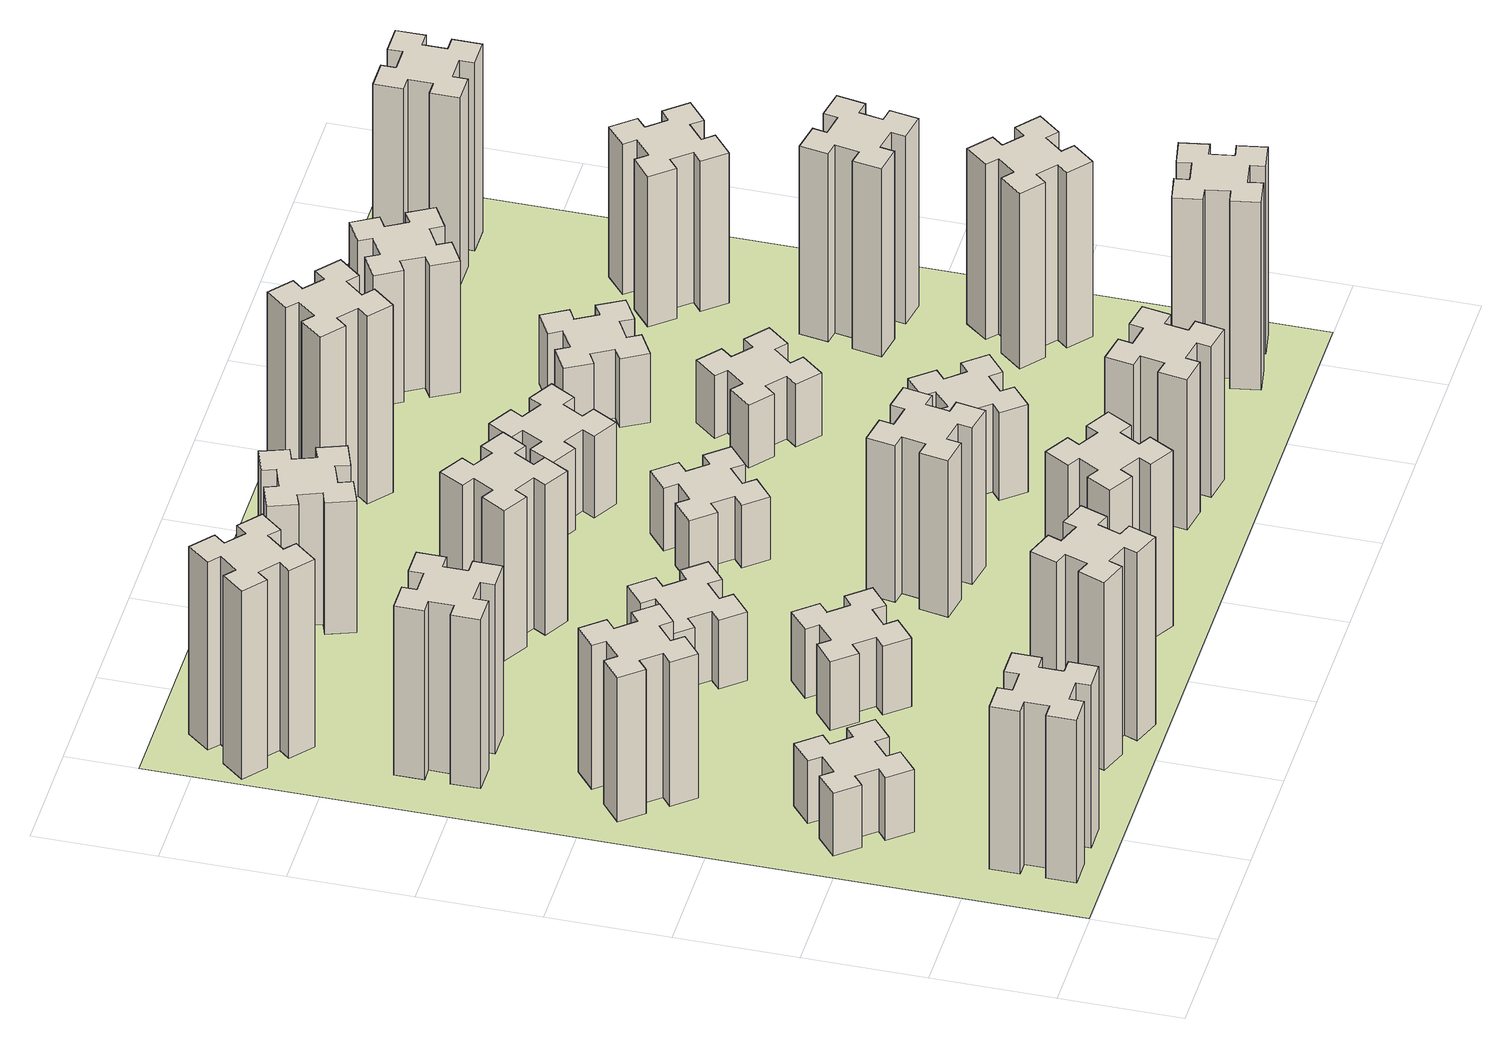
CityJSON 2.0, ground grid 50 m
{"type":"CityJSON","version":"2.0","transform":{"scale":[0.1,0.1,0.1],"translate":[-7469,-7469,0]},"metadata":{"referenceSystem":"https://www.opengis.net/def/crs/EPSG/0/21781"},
"CityObjects":{
"building1":{"type":"Building","attributes":{"class":"1000","function":"1000","usage":"1000","yearOfConstruction":2016,"roofType":"1000","measuredHeight":78,"storeysAboveGround":30,"storeysBelowGround":0},"geometry":[{"type":"Solid","lod":"1","boundaries":[[[[0,1,2,3,4,5,6,7,8,9,10,11,12,13,14,15,16,17,18,19]],[[17,16,20,21]],[[16,15,22,20]],[[15,14,23,22]],[[14,13,24,23]],[[13,12,25,24]],[[12,11,26,25]],[[11,10,27,26]],[[10,9,28,27]],[[9,8,29,28]],[[8,7,30,29]],[[7,6,31,30]],[[6,5,32,31]],[[5,4,33,32]],[[4,3,34,33]],[[3,2,35,34]],[[2,1,36,35]],[[1,0,37,36]],[[0,19,38,37]],[[19,18,39,38]],[[18,17,21,39]],[[24,25,26,27,28,29,30,31,32,33,34,35,36,37,38,39,21,20,22,23]]]]}]},
"building2":{"type":"Building","attributes":{"class":"1000","function":"1000","usage":"1000","yearOfConstruction":2016,"roofType":"1000","measuredHeight":30,"storeysAboveGround":30,"storeysBelowGround":0},"geometry":[{"type":"Solid","lod":"1","boundaries":[[[[40,41,42,43,44,45,46,47,48,49,50,51,52,53,54,55,56,57,58,59]],[[57,56,60,61]],[[56,55,62,60]],[[55,54,63,62]],[[54,53,64,63]],[[53,52,65,64]],[[52,51,66,65]],[[51,50,67,66]],[[50,49,68,67]],[[49,48,69,68]],[[48,47,70,69]],[[47,46,71,70]],[[46,45,72,71]],[[45,44,73,72]],[[44,43,74,73]],[[43,42,75,74]],[[42,41,76,75]],[[41,40,77,76]],[[40,59,78,77]],[[59,58,79,78]],[[58,57,61,79]],[[64,65,66,67,68,69,70,71,72,73,74,75,76,77,78,79,61,60,62,63]]]]}]},
"building3":{"type":"Building","attributes":{"class":"1000","function":"1000","usage":"1000","yearOfConstruction":2016,"roofType":"1000","measuredHeight":69,"storeysAboveGround":30,"storeysBelowGround":0},"geometry":[{"type":"Solid","lod":"1","boundaries":[[[[80,81,82,83,84,85,86,87,88,89,90,91,92,93,94,95,96,97,98,99]],[[97,96,100,101]],[[96,95,102,100]],[[95,94,103,102]],[[94,93,104,103]],[[93,92,105,104]],[[92,91,106,105]],[[91,90,107,106]],[[90,89,108,107]],[[89,88,109,108]],[[88,87,110,109]],[[87,86,111,110]],[[86,85,112,111]],[[85,84,113,112]],[[84,83,114,113]],[[83,82,115,114]],[[82,81,116,115]],[[81,80,117,116]],[[80,99,118,117]],[[99,98,119,118]],[[98,97,101,119]],[[104,105,106,107,108,109,110,111,112,113,114,115,116,117,118,119,101,100,102,103]]]]}]},
"building4":{"type":"Building","attributes":{"class":"1000","function":"1000","usage":"1000","yearOfConstruction":2016,"roofType":"1000","measuredHeight":81,"storeysAboveGround":30,"storeysBelowGround":0},"geometry":[{"type":"Solid","lod":"1","boundaries":[[[[120,121,122,123,124,125,126,127,128,129,130,131,132,133,134,135,136,137,138,139]],[[137,136,140,141]],[[136,135,142,140]],[[135,134,143,142]],[[134,133,144,143]],[[133,132,145,144]],[[132,131,146,145]],[[131,130,147,146]],[[130,129,148,147]],[[129,128,149,148]],[[128,127,150,149]],[[127,126,151,150]],[[126,125,152,151]],[[125,124,153,152]],[[124,123,154,153]],[[123,122,155,154]],[[122,121,156,155]],[[121,120,157,156]],[[120,139,158,157]],[[139,138,159,158]],[[138,137,141,159]],[[144,145,146,147,148,149,150,151,152,153,154,155,156,157,158,159,141,140,142,143]]]]}]},
"building5":{"type":"Building","attributes":{"class":"1000","function":"1000","usage":"1000","yearOfConstruction":2016,"roofType":"1000","measuredHeight":90,"storeysAboveGround":30,"storeysBelowGround":0},"geometry":[{"type":"Solid","lod":"1","boundaries":[[[[160,161,162,163,164,165,166,167,168,169,170,171,172,173,174,175,176,177,178,179]],[[177,176,180,181]],[[176,175,182,180]],[[175,174,183,182]],[[174,173,184,183]],[[173,172,185,184]],[[172,171,186,185]],[[171,170,187,186]],[[170,169,188,187]],[[169,168,189,188]],[[168,167,190,189]],[[167,166,191,190]],[[166,165,192,191]],[[165,164,193,192]],[[164,163,194,193]],[[163,162,195,194]],[[162,161,196,195]],[[161,160,197,196]],[[160,179,198,197]],[[179,178,199,198]],[[178,177,181,199]],[[184,185,186,187,188,189,190,191,192,193,194,195,196,197,198,199,181,180,182,183]]]]}]},
"building6":{"type":"Building","attributes":{"class":"1000","function":"1000","usage":"1000","yearOfConstruction":2016,"roofType":"1000","measuredHeight":90,"storeysAboveGround":30,"storeysBelowGround":0},"geometry":[{"type":"Solid","lod":"1","boundaries":[[[[200,201,202,203,204,205,206,207,208,209,210,211,212,213,214,215,216,217,218,219]],[[217,216,220,221]],[[216,215,222,220]],[[215,214,223,222]],[[214,213,224,223]],[[213,212,225,224]],[[212,211,226,225]],[[211,210,227,226]],[[210,209,228,227]],[[209,208,229,228]],[[208,207,230,229]],[[207,206,231,230]],[[206,205,232,231]],[[205,204,233,232]],[[204,203,234,233]],[[203,202,235,234]],[[202,201,236,235]],[[201,200,237,236]],[[200,219,238,237]],[[219,218,239,238]],[[218,217,221,239]],[[224,225,226,227,228,229,230,231,232,233,234,235,236,237,238,239,221,220,222,223]]]]}]},
"building7":{"type":"Building","attributes":{"class":"1000","function":"1000","usage":"1000","yearOfConstruction":2016,"roofType":"1000","measuredHeight":33,"storeysAboveGround":30,"storeysBelowGround":0},"geometry":[{"type":"Solid","lod":"1","boundaries":[[[[240,241,242,243,244,245,246,247,248,249,250,251,252,253,254,255,256,257,258,259]],[[257,256,260,261]],[[256,255,262,260]],[[255,254,263,262]],[[254,253,264,263]],[[253,252,265,264]],[[252,251,266,265]],[[251,250,267,266]],[[250,249,268,267]],[[249,248,269,268]],[[248,247,270,269]],[[247,246,271,270]],[[246,245,272,271]],[[245,244,273,272]],[[244,243,274,273]],[[243,242,275,274]],[[242,241,276,275]],[[241,240,277,276]],[[240,259,278,277]],[[259,258,279,278]],[[258,257,261,279]],[[264,265,266,267,268,269,270,271,272,273,274,275,276,277,278,279,261,260,262,263]]]]}]},
"building8":{"type":"Building","attributes":{"class":"1000","function":"1000","usage":"1000","yearOfConstruction":2016,"roofType":"1000","measuredHeight":33,"storeysAboveGround":30,"storeysBelowGround":0},"geometry":[{"type":"Solid","lod":"1","boundaries":[[[[280,281,282,283,284,285,286,287,288,289,290,291,292,293,294,295,296,297,298,299]],[[297,296,300,301]],[[296,295,302,300]],[[295,294,303,302]],[[294,293,304,303]],[[293,292,305,304]],[[292,291,306,305]],[[291,290,307,306]],[[290,289,308,307]],[[289,288,309,308]],[[288,287,310,309]],[[287,286,311,310]],[[286,285,312,311]],[[285,284,313,312]],[[284,283,314,313]],[[283,282,315,314]],[[282,281,316,315]],[[281,280,317,316]],[[280,299,318,317]],[[299,298,319,318]],[[298,297,301,319]],[[304,305,306,307,308,309,310,311,312,313,314,315,316,317,318,319,301,300,302,303]]]]}]},
"building9":{"type":"Building","attributes":{"class":"1000","function":"1000","usage":"1000","yearOfConstruction":2016,"roofType":"1000","measuredHeight":84,"storeysAboveGround":30,"storeysBelowGround":0},"geometry":[{"type":"Solid","lod":"1","boundaries":[[[[320,321,322,323,324,325,326,327,328,329,330,331,332,333,334,335,336,337,338,339]],[[337,336,340,341]],[[336,335,342,340]],[[335,334,343,342]],[[334,333,344,343]],[[333,332,345,344]],[[332,331,346,345]],[[331,330,347,346]],[[330,329,348,347]],[[329,328,349,348]],[[328,327,350,349]],[[327,326,351,350]],[[326,325,352,351]],[[325,324,353,352]],[[324,323,354,353]],[[323,322,355,354]],[[322,321,356,355]],[[321,320,357,356]],[[320,339,358,357]],[[339,338,359,358]],[[338,337,341,359]],[[344,345,346,347,348,349,350,351,352,353,354,355,356,357,358,359,341,340,342,343]]]]}]},
"building10":{"type":"Building","attributes":{"class":"1000","function":"1000","usage":"1000","yearOfConstruction":2016,"roofType":"1000","measuredHeight":72,"storeysAboveGround":30,"storeysBelowGround":0},"geometry":[{"type":"Solid","lod":"1","boundaries":[[[[360,361,362,363,364,365,366,367,368,369,370,371,372,373,374,375,376,377,378,379]],[[377,376,380,381]],[[376,375,382,380]],[[375,374,383,382]],[[374,373,384,383]],[[373,372,385,384]],[[372,371,386,385]],[[371,370,387,386]],[[370,369,388,387]],[[369,368,389,388]],[[368,367,390,389]],[[367,366,391,390]],[[366,365,392,391]],[[365,364,393,392]],[[364,363,394,393]],[[363,362,395,394]],[[362,361,396,395]],[[361,360,397,396]],[[360,379,398,397]],[[379,378,399,398]],[[378,377,381,399]],[[384,385,386,387,388,389,390,391,392,393,394,395,396,397,398,399,381,380,382,383]]]]}]},
"building11":{"type":"Building","attributes":{"class":"1000","function":"1000","usage":"1000","yearOfConstruction":2016,"roofType":"1000","measuredHeight":63,"storeysAboveGround":30,"storeysBelowGround":0},"geometry":[{"type":"Solid","lod":"1","boundaries":[[[[400,401,402,403,404,405,406,407,408,409,410,411,412,413,414,415,416,417,418,419]],[[417,416,420,421]],[[416,415,422,420]],[[415,414,423,422]],[[414,413,424,423]],[[413,412,425,424]],[[412,411,426,425]],[[411,410,427,426]],[[410,409,428,427]],[[409,408,429,428]],[[408,407,430,429]],[[407,406,431,430]],[[406,405,432,431]],[[405,404,433,432]],[[404,403,434,433]],[[403,402,435,434]],[[402,401,436,435]],[[401,400,437,436]],[[400,419,438,437]],[[419,418,439,438]],[[418,417,421,439]],[[424,425,426,427,428,429,430,431,432,433,434,435,436,437,438,439,421,420,422,423]]]]}]},
"building12":{"type":"Building","attributes":{"class":"1000","function":"1000","usage":"1000","yearOfConstruction":2016,"roofType":"1000","measuredHeight":75,"storeysAboveGround":30,"storeysBelowGround":0},"geometry":[{"type":"Solid","lod":"1","boundaries":[[[[440,441,442,443,444,445,446,447,448,449,450,451,452,453,454,455,456,457,458,459]],[[457,456,460,461]],[[456,455,462,460]],[[455,454,463,462]],[[454,453,464,463]],[[453,452,465,464]],[[452,451,466,465]],[[451,450,467,466]],[[450,449,468,467]],[[449,448,469,468]],[[448,447,470,469]],[[447,446,471,470]],[[446,445,472,471]],[[445,444,473,472]],[[444,443,474,473]],[[443,442,475,474]],[[442,441,476,475]],[[441,440,477,476]],[[440,459,478,477]],[[459,458,479,478]],[[458,457,461,479]],[[464,465,466,467,468,469,470,471,472,473,474,475,476,477,478,479,461,460,462,463]]]]}]},
"building13":{"type":"Building","attributes":{"class":"1000","function":"1000","usage":"1000","yearOfConstruction":2016,"roofType":"1000","measuredHeight":30,"storeysAboveGround":30,"storeysBelowGround":0},"geometry":[{"type":"Solid","lod":"1","boundaries":[[[[480,481,482,483,484,485,486,487,488,489,490,491,492,493,494,495,496,497,498,499]],[[497,496,500,501]],[[496,495,502,500]],[[495,494,503,502]],[[494,493,504,503]],[[493,492,505,504]],[[492,491,506,505]],[[491,490,507,506]],[[490,489,508,507]],[[489,488,509,508]],[[488,487,510,509]],[[487,486,511,510]],[[486,485,512,511]],[[485,484,513,512]],[[484,483,514,513]],[[483,482,515,514]],[[482,481,516,515]],[[481,480,517,516]],[[480,499,518,517]],[[499,498,519,518]],[[498,497,501,519]],[[504,505,506,507,508,509,510,511,512,513,514,515,516,517,518,519,501,500,502,503]]]]}]},
"building14":{"type":"Building","attributes":{"class":"1000","function":"1000","usage":"1000","yearOfConstruction":2016,"roofType":"1000","measuredHeight":72,"storeysAboveGround":30,"storeysBelowGround":0},"geometry":[{"type":"Solid","lod":"1","boundaries":[[[[520,521,522,523,524,525,526,527,528,529,530,531,532,533,534,535,536,537,538,539]],[[537,536,540,541]],[[536,535,542,540]],[[535,534,543,542]],[[534,533,544,543]],[[533,532,545,544]],[[532,531,546,545]],[[531,530,547,546]],[[530,529,548,547]],[[529,528,549,548]],[[528,527,550,549]],[[527,526,551,550]],[[526,525,552,551]],[[525,524,553,552]],[[524,523,554,553]],[[523,522,555,554]],[[522,521,556,555]],[[521,520,557,556]],[[520,539,558,557]],[[539,538,559,558]],[[538,537,541,559]],[[544,545,546,547,548,549,550,551,552,553,554,555,556,557,558,559,541,540,542,543]]]]}]},
"building15":{"type":"Building","attributes":{"class":"1000","function":"1000","usage":"1000","yearOfConstruction":2016,"roofType":"1000","measuredHeight":39,"storeysAboveGround":30,"storeysBelowGround":0},"geometry":[{"type":"Solid","lod":"1","boundaries":[[[[560,561,562,563,564,565,566,567,568,569,570,571,572,573,574,575,576,577,578,579]],[[577,576,580,581]],[[576,575,582,580]],[[575,574,583,582]],[[574,573,584,583]],[[573,572,585,584]],[[572,571,586,585]],[[571,570,587,586]],[[570,569,588,587]],[[569,568,589,588]],[[568,567,590,589]],[[567,566,591,590]],[[566,565,592,591]],[[565,564,593,592]],[[564,563,594,593]],[[563,562,595,594]],[[562,561,596,595]],[[561,560,597,596]],[[560,579,598,597]],[[579,578,599,598]],[[578,577,581,599]],[[584,585,586,587,588,589,590,591,592,593,594,595,596,597,598,599,581,580,582,583]]]]}]},
"building16":{"type":"Building","attributes":{"class":"1000","function":"1000","usage":"1000","yearOfConstruction":2016,"roofType":"1000","measuredHeight":42,"storeysAboveGround":30,"storeysBelowGround":0},"geometry":[{"type":"Solid","lod":"1","boundaries":[[[[600,601,602,603,604,605,606,607,608,609,610,611,612,613,614,615,616,617,618,619]],[[617,616,620,621]],[[616,615,622,620]],[[615,614,623,622]],[[614,613,624,623]],[[613,612,625,624]],[[612,611,626,625]],[[611,610,627,626]],[[610,609,628,627]],[[609,608,629,628]],[[608,607,630,629]],[[607,606,631,630]],[[606,605,632,631]],[[605,604,633,632]],[[604,603,634,633]],[[603,602,635,634]],[[602,601,636,635]],[[601,600,637,636]],[[600,619,638,637]],[[619,618,639,638]],[[618,617,621,639]],[[624,625,626,627,628,629,630,631,632,633,634,635,636,637,638,639,621,620,622,623]]]]}]},
"building17":{"type":"Building","attributes":{"class":"1000","function":"1000","usage":"1000","yearOfConstruction":2016,"roofType":"1000","measuredHeight":90,"storeysAboveGround":30,"storeysBelowGround":0},"geometry":[{"type":"Solid","lod":"1","boundaries":[[[[640,641,642,643,644,645,646,647,648,649,650,651,652,653,654,655,656,657,658,659]],[[657,656,660,661]],[[656,655,662,660]],[[655,654,663,662]],[[654,653,664,663]],[[653,652,665,664]],[[652,651,666,665]],[[651,650,667,666]],[[650,649,668,667]],[[649,648,669,668]],[[648,647,670,669]],[[647,646,671,670]],[[646,645,672,671]],[[645,644,673,672]],[[644,643,674,673]],[[643,642,675,674]],[[642,641,676,675]],[[641,640,677,676]],[[640,659,678,677]],[[659,658,679,678]],[[658,657,661,679]],[[664,665,666,667,668,669,670,671,672,673,674,675,676,677,678,679,661,660,662,663]]]]}]},
"building18":{"type":"Building","attributes":{"class":"1000","function":"1000","usage":"1000","yearOfConstruction":2016,"roofType":"1000","measuredHeight":30,"storeysAboveGround":30,"storeysBelowGround":0},"geometry":[{"type":"Solid","lod":"1","boundaries":[[[[680,681,682,683,684,685,686,687,688,689,690,691,692,693,694,695,696,697,698,699]],[[697,696,700,701]],[[696,695,702,700]],[[695,694,703,702]],[[694,693,704,703]],[[693,692,705,704]],[[692,691,706,705]],[[691,690,707,706]],[[690,689,708,707]],[[689,688,709,708]],[[688,687,710,709]],[[687,686,711,710]],[[686,685,712,711]],[[685,684,713,712]],[[684,683,714,713]],[[683,682,715,714]],[[682,681,716,715]],[[681,680,717,716]],[[680,699,718,717]],[[699,698,719,718]],[[698,697,701,719]],[[704,705,706,707,708,709,710,711,712,713,714,715,716,717,718,719,701,700,702,703]]]]}]},
"building19":{"type":"Building","attributes":{"class":"1000","function":"1000","usage":"1000","yearOfConstruction":2016,"roofType":"1000","measuredHeight":33,"storeysAboveGround":30,"storeysBelowGround":0},"geometry":[{"type":"Solid","lod":"1","boundaries":[[[[720,721,722,723,724,725,726,727,728,729,730,731,732,733,734,735,736,737,738,739]],[[737,736,740,741]],[[736,735,742,740]],[[735,734,743,742]],[[734,733,744,743]],[[733,732,745,744]],[[732,731,746,745]],[[731,730,747,746]],[[730,729,748,747]],[[729,728,749,748]],[[728,727,750,749]],[[727,726,751,750]],[[726,725,752,751]],[[725,724,753,752]],[[724,723,754,753]],[[723,722,755,754]],[[722,721,756,755]],[[721,720,757,756]],[[720,739,758,757]],[[739,738,759,758]],[[738,737,741,759]],[[744,745,746,747,748,749,750,751,752,753,754,755,756,757,758,759,741,740,742,743]]]]}]},
"building20":{"type":"Building","attributes":{"class":"1000","function":"1000","usage":"1000","yearOfConstruction":2016,"roofType":"1000","measuredHeight":90,"storeysAboveGround":30,"storeysBelowGround":0},"geometry":[{"type":"Solid","lod":"1","boundaries":[[[[760,761,762,763,764,765,766,767,768,769,770,771,772,773,774,775,776,777,778,779]],[[777,776,780,781]],[[776,775,782,780]],[[775,774,783,782]],[[774,773,784,783]],[[773,772,785,784]],[[772,771,786,785]],[[771,770,787,786]],[[770,769,788,787]],[[769,768,789,788]],[[768,767,790,789]],[[767,766,791,790]],[[766,765,792,791]],[[765,764,793,792]],[[764,763,794,793]],[[763,762,795,794]],[[762,761,796,795]],[[761,760,797,796]],[[760,779,798,797]],[[779,778,799,798]],[[778,777,781,799]],[[784,785,786,787,788,789,790,791,792,793,794,795,796,797,798,799,781,780,782,783]]]]}]},
"building21":{"type":"Building","attributes":{"class":"1000","function":"1000","usage":"1000","yearOfConstruction":2016,"roofType":"1000","measuredHeight":63,"storeysAboveGround":30,"storeysBelowGround":0},"geometry":[{"type":"Solid","lod":"1","boundaries":[[[[800,801,802,803,804,805,806,807,808,809,810,811,812,813,814,815,816,817,818,819]],[[817,816,820,821]],[[816,815,822,820]],[[815,814,823,822]],[[814,813,824,823]],[[813,812,825,824]],[[812,811,826,825]],[[811,810,827,826]],[[810,809,828,827]],[[809,808,829,828]],[[808,807,830,829]],[[807,806,831,830]],[[806,805,832,831]],[[805,804,833,832]],[[804,803,834,833]],[[803,802,835,834]],[[802,801,836,835]],[[801,800,837,836]],[[800,819,838,837]],[[819,818,839,838]],[[818,817,821,839]],[[824,825,826,827,828,829,830,831,832,833,834,835,836,837,838,839,821,820,822,823]]]]}]},
"building22":{"type":"Building","attributes":{"class":"1000","function":"1000","usage":"1000","yearOfConstruction":2016,"roofType":"1000","measuredHeight":84,"storeysAboveGround":30,"storeysBelowGround":0},"geometry":[{"type":"Solid","lod":"1","boundaries":[[[[840,841,842,843,844,845,846,847,848,849,850,851,852,853,854,855,856,857,858,859]],[[857,856,860,861]],[[856,855,862,860]],[[855,854,863,862]],[[854,853,864,863]],[[853,852,865,864]],[[852,851,866,865]],[[851,850,867,866]],[[850,849,868,867]],[[849,848,869,868]],[[848,847,870,869]],[[847,846,871,870]],[[846,845,872,871]],[[845,844,873,872]],[[844,843,874,873]],[[843,842,875,874]],[[842,841,876,875]],[[841,840,877,876]],[[840,859,878,877]],[[859,858,879,878]],[[858,857,861,879]],[[864,865,866,867,868,869,870,871,872,873,874,875,876,877,878,879,861,860,862,863]]]]}]},
"building23":{"type":"Building","attributes":{"class":"1000","function":"1000","usage":"1000","yearOfConstruction":2016,"roofType":"1000","measuredHeight":90,"storeysAboveGround":30,"storeysBelowGround":0},"geometry":[{"type":"Solid","lod":"1","boundaries":[[[[880,881,882,883,884,885,886,887,888,889,890,891,892,893,894,895,896,897,898,899]],[[897,896,900,901]],[[896,895,902,900]],[[895,894,903,902]],[[894,893,904,903]],[[893,892,905,904]],[[892,891,906,905]],[[891,890,907,906]],[[890,889,908,907]],[[889,888,909,908]],[[888,887,910,909]],[[887,886,911,910]],[[886,885,912,911]],[[885,884,913,912]],[[884,883,914,913]],[[883,882,915,914]],[[882,881,916,915]],[[881,880,917,916]],[[880,899,918,917]],[[899,898,919,918]],[[898,897,901,919]],[[904,905,906,907,908,909,910,911,912,913,914,915,916,917,918,919,901,900,902,903]]]]}]},
"building24":{"type":"Building","attributes":{"class":"1000","function":"1000","usage":"1000","yearOfConstruction":2016,"roofType":"1000","measuredHeight":72,"storeysAboveGround":30,"storeysBelowGround":0},"geometry":[{"type":"Solid","lod":"1","boundaries":[[[[920,921,922,923,924,925,926,927,928,929,930,931,932,933,934,935,936,937,938,939]],[[937,936,940,941]],[[936,935,942,940]],[[935,934,943,942]],[[934,933,944,943]],[[933,932,945,944]],[[932,931,946,945]],[[931,930,947,946]],[[930,929,948,947]],[[929,928,949,948]],[[928,927,950,949]],[[927,926,951,950]],[[926,925,952,951]],[[925,924,953,952]],[[924,923,954,953]],[[923,922,955,954]],[[922,921,956,955]],[[921,920,957,956]],[[920,939,958,957]],[[939,938,959,958]],[[938,937,941,959]],[[944,945,946,947,948,949,950,951,952,953,954,955,956,957,958,959,941,940,942,943]]]]}]},
"building25":{"type":"Building","attributes":{"class":"1000","function":"1000","usage":"1000","yearOfConstruction":2016,"roofType":"1000","measuredHeight":90,"storeysAboveGround":30,"storeysBelowGround":0},"geometry":[{"type":"Solid","lod":"1","boundaries":[[[[960,961,962,963,964,965,966,967,968,969,970,971,972,973,974,975,976,977,978,979]],[[977,976,980,981]],[[976,975,982,980]],[[975,974,983,982]],[[974,973,984,983]],[[973,972,985,984]],[[972,971,986,985]],[[971,970,987,986]],[[970,969,988,987]],[[969,968,989,988]],[[968,967,990,989]],[[967,966,991,990]],[[966,965,992,991]],[[965,964,993,992]],[[964,963,994,993]],[[963,962,995,994]],[[962,961,996,995]],[[961,960,997,996]],[[960,979,998,997]],[[979,978,999,998]],[[978,977,981,999]],[[984,985,986,987,988,989,990,991,992,993,994,995,996,997,998,999,981,980,982,983]]]]}]},
"landuse1":{"type":"LandUse","attributes":{"name":"plot1","function":"1010"},"geometry":[{"type":"MultiSurface","lod":"1","boundaries":[[[1000,1001,1002,1003]]]}]}
},
"vertices":[
[265,325,0],[265,225,0],[205,225,0],[205,105,0],[325,105,0],[325,165,0],[425,165,0],[425,105,0],[545,105,0],[545,225,0],[485,225,0],[485,325,0],[545,325,0],[545,445,0],[425,445,0],[425,385,0],[325,385,0],[325,445,0],[205,445,0],[205,325,0],[325,385,780],[325,445,780],[425,385,780],[425,445,780],[545,445,780],[545,325,780],[485,325,780],[485,225,780],[545,225,780],[545,105,780],[425,105,780],[425,165,780],[325,165,780],[325,105,780],[205,105,780],[205,225,780],[265,225,780],[265,325,780],[205,325,780],[205,445,780],
[492,1048,0],[427,1124,0],[473,1163,0],[396,1255,0],[304,1178,0],[343,1132,0],[266,1067,0],[228,1113,0],[136,1036,0],[213,944,0],[259,983,0],[323,906,0],[277,868,0],[354,776,0],[446,853,0],[408,899,0],[484,963,0],[523,917,0],[615,994,0],[538,1086,0],[484,963,300],[523,917,300],[408,899,300],[446,853,300],[354,776,300],[277,868,300],[323,906,300],[259,983,300],[213,944,300],[136,1036,300],[228,1113,300],[266,1067,300],[343,1132,300],[304,1178,300],[396,1255,300],[473,1163,300],[427,1124,300],[492,1048,300],[538,1086,300],[615,994,300],
[492,1888,0],[427,1964,0],[473,2003,0],[396,2095,0],[304,2018,0],[343,1972,0],[266,1907,0],[228,1953,0],[136,1876,0],[213,1784,0],[259,1823,0],[323,1746,0],[277,1708,0],[354,1616,0],[446,1693,0],[408,1739,0],[484,1803,0],[523,1757,0],[615,1834,0],[538,1926,0],[484,1803,690],[523,1757,690],[408,1739,690],[446,1693,690],[354,1616,690],[277,1708,690],[323,1746,690],[259,1823,690],[213,1784,690],[136,1876,690],[228,1953,690],[266,1907,690],[343,1972,690],[304,2018,690],[396,2095,690],[473,2003,690],[427,1964,690],[492,1888,690],[538,1926,690],[615,1834,690],
[485,2545,0],[485,2645,0],[545,2645,0],[545,2765,0],[425,2765,0],[425,2705,0],[325,2705,0],[325,2765,0],[205,2765,0],[205,2645,0],[265,2645,0],[265,2545,0],[205,2545,0],[205,2425,0],[325,2425,0],[325,2485,0],[425,2485,0],[425,2425,0],[545,2425,0],[545,2545,0],[425,2485,810],[425,2425,810],[325,2485,810],[325,2425,810],[205,2425,810],[205,2545,810],[265,2545,810],[265,2645,810],[205,2645,810],[205,2765,810],[325,2765,810],[325,2705,810],[425,2705,810],[425,2765,810],[545,2765,810],[545,2645,810],[485,2645,810],[485,2545,810],[545,2545,810],[545,2425,810],
[1029,360,0],[995,266,0],[939,287,0],[897,174,0],[1010,133,0],[1031,189,0],[1125,155,0],[1104,99,0],[1217,57,0],[1258,170,0],[1202,191,0],[1236,285,0],[1292,264,0],[1333,377,0],[1220,418,0],[1200,362,0],[1106,396,0],[1127,452,0],[1014,493,0],[973,380,0],[1106,396,900],[1127,452,900],[1200,362,900],[1220,418,900],[1333,377,900],[1292,264,900],[1236,285,900],[1202,191,900],[1258,170,900],[1217,57,900],[1104,99,900],[1125,155,900],[1031,189,900],[1010,133,900],[897,174,900],[939,287,900],[995,266,900],[1029,360,900],[973,380,900],[1014,493,900],
[384,3387,0],[308,3452,0],[346,3498,0],[254,3575,0],[177,3483,0],[223,3444,0],[159,3368,0],[113,3406,0],[36,3314,0],[128,3237,0],[166,3283,0],[243,3219,0],[204,3173,0],[296,3096,0],[373,3188,0],[327,3226,0],[392,3303,0],[438,3264,0],[515,3356,0],[423,3433,0],[392,3303,900],[438,3264,900],[327,3226,900],[373,3188,900],[296,3096,900],[204,3173,900],[243,3219,900],[166,3283,900],[128,3237,900],[36,3314,900],[113,3406,900],[159,3368,900],[223,3444,900],[177,3483,900],[254,3575,900],[346,3498,900],[308,3452,900],[384,3387,900],[423,3433,900],[515,3356,900],
[1083,1332,0],[1006,1267,0],[968,1313,0],[876,1236,0],[953,1144,0],[999,1183,0],[1063,1106,0],[1017,1068,0],[1094,976,0],[1186,1053,0],[1148,1099,0],[1224,1163,0],[1263,1117,0],[1355,1194,0],[1278,1286,0],[1232,1248,0],[1167,1324,0],[1213,1363,0],[1136,1455,0],[1044,1378,0],[1167,1324,330],[1213,1363,330],[1232,1248,330],[1278,1286,330],[1355,1194,330],[1263,1117,330],[1224,1163,330],[1148,1099,330],[1186,1053,330],[1094,976,330],[1017,1068,330],[1063,1106,330],[999,1183,330],[953,1144,330],[876,1236,330],[968,1313,330],[1006,1267,330],[1083,1332,330],[1044,1378,330],[1136,1455,330],
[1083,1972,0],[1006,1907,0],[968,1953,0],[876,1876,0],[953,1784,0],[999,1823,0],[1063,1746,0],[1017,1708,0],[1094,1616,0],[1186,1693,0],[1148,1739,0],[1224,1803,0],[1263,1757,0],[1355,1834,0],[1278,1926,0],[1232,1888,0],[1167,1964,0],[1213,2003,0],[1136,2095,0],[1044,2018,0],[1167,1964,330],[1213,2003,330],[1232,1888,330],[1278,1926,330],[1355,1834,330],[1263,1757,330],[1224,1803,330],[1148,1739,330],[1186,1693,330],[1094,1616,330],[1017,1708,330],[1063,1746,330],[999,1823,330],[953,1784,330],[876,1876,330],[968,1953,330],[1006,1907,330],[1083,1972,330],[1044,2018,330],[1136,2095,330],
[1657,305,0],[1744,255,0],[1714,203,0],[1818,143,0],[1878,247,0],[1826,277,0],[1876,364,0],[1928,334,0],[1988,438,0],[1884,498,0],[1854,446,0],[1767,496,0],[1797,548,0],[1693,608,0],[1633,504,0],[1685,474,0],[1635,387,0],[1583,417,0],[1523,313,0],[1627,253,0],[1635,387,840],[1583,417,840],[1685,474,840],[1633,504,840],[1693,608,840],[1797,548,840],[1767,496,840],[1854,446,840],[1884,498,840],[1988,438,840],[1928,334,840],[1876,364,840],[1826,277,840],[1878,247,840],[1818,143,840],[1714,203,840],[1744,255,840],[1657,305,840],[1627,253,840],[1523,313,840],
[1117,2525,0],[1204,2475,0],[1174,2423,0],[1278,2363,0],[1338,2467,0],[1286,2497,0],[1336,2584,0],[1388,2554,0],[1448,2658,0],[1344,2718,0],[1314,2666,0],[1227,2716,0],[1257,2768,0],[1153,2828,0],[1093,2724,0],[1145,2694,0],[1095,2607,0],[1043,2637,0],[983,2533,0],[1087,2473,0],[1095,2607,720],[1043,2637,720],[1145,2694,720],[1093,2724,720],[1153,2828,720],[1257,2768,720],[1227,2716,720],[1314,2666,720],[1344,2718,720],[1448,2658,720],[1388,2554,720],[1336,2584,720],[1286,2497,720],[1338,2467,720],[1278,2363,720],[1174,2423,720],[1204,2475,720],[1117,2525,720],[1087,2473,720],[983,2533,720],
[1125,3456,0],[1031,3422,0],[1010,3478,0],[897,3437,0],[939,3324,0],[995,3345,0],[1029,3251,0],[973,3230,0],[1014,3117,0],[1127,3159,0],[1106,3215,0],[1200,3249,0],[1220,3193,0],[1333,3234,0],[1292,3347,0],[1236,3326,0],[1202,3420,0],[1258,3440,0],[1217,3553,0],[1104,3512,0],[1202,3420,630],[1258,3440,630],[1236,3326,630],[1292,3347,630],[1333,3234,630],[1220,3193,630],[1200,3249,630],[1106,3215,630],[1127,3159,630],[1014,3117,630],[973,3230,630],[1029,3251,630],[995,3345,630],[939,3324,630],[897,3437,630],[1010,3478,630],[1031,3422,630],[1125,3456,630],[1104,3512,630],[1217,3553,630],
[1955,1047,0],[1972,1145,0],[2031,1135,0],[2052,1253,0],[1934,1274,0],[1924,1215,0],[1825,1232,0],[1836,1291,0],[1717,1312,0],[1697,1194,0],[1756,1184,0],[1738,1085,0],[1679,1096,0],[1658,977,0],[1777,957,0],[1787,1016,0],[1885,998,0],[1875,939,0],[1993,918,0],[2014,1037,0],[1885,998,750],[1875,939,750],[1787,1016,750],[1777,957,750],[1658,977,750],[1679,1096,750],[1738,1085,750],[1756,1184,750],[1697,1194,750],[1717,1312,750],[1836,1291,750],[1825,1232,750],[1924,1215,750],[1934,1274,750],[2052,1253,750],[2031,1135,750],[1972,1145,750],[1955,1047,750],[2014,1037,750],[1993,918,750],
[1972,1988,0],[1907,2064,0],[1953,2103,0],[1876,2195,0],[1784,2118,0],[1823,2072,0],[1746,2007,0],[1708,2053,0],[1616,1976,0],[1693,1884,0],[1739,1923,0],[1803,1846,0],[1757,1808,0],[1834,1716,0],[1926,1793,0],[1888,1839,0],[1964,1903,0],[2003,1857,0],[2095,1934,0],[2018,2026,0],[1964,1903,300],[2003,1857,300],[1888,1839,300],[1926,1793,300],[1834,1716,300],[1757,1808,300],[1803,1846,300],[1739,1923,300],[1693,1884,300],[1616,1976,300],[1708,2053,300],[1746,2007,300],[1823,2072,300],[1784,2118,300],[1876,2195,300],[1953,2103,300],[1907,2064,300],[1972,1988,300],[2018,2026,300],[2095,1934,300],
[2496,444,0],[2478,345,0],[2419,356,0],[2398,237,0],[2517,217,0],[2527,276,0],[2625,258,0],[2615,199,0],[2733,178,0],[2754,297,0],[2695,307,0],[2712,405,0],[2771,395,0],[2792,513,0],[2674,534,0],[2664,475,0],[2565,492,0],[2576,551,0],[2457,572,0],[2437,454,0],[2565,492,720],[2576,551,720],[2664,475,720],[2674,534,720],[2792,513,720],[2771,395,720],[2712,405,720],[2695,307,720],[2754,297,720],[2733,178,720],[2615,199,720],[2625,258,720],[2527,276,720],[2517,217,720],[2398,237,720],[2419,356,720],[2478,345,720],[2496,444,720],[2437,454,720],[2457,572,720],
[2026,2497,0],[2076,2584,0],[2128,2554,0],[2188,2658,0],[2084,2718,0],[2054,2666,0],[1967,2716,0],[1997,2768,0],[1893,2828,0],[1833,2724,0],[1885,2694,0],[1835,2607,0],[1783,2637,0],[1723,2533,0],[1827,2473,0],[1857,2525,0],[1944,2475,0],[1914,2423,0],[2018,2363,0],[2078,2467,0],[1944,2475,390],[1914,2423,390],[1857,2525,390],[1827,2473,390],[1723,2533,390],[1783,2637,390],[1835,2607,390],[1885,2694,390],[1833,2724,390],[1893,2828,390],[1997,2768,390],[1967,2716,390],[2054,2666,390],[2084,2718,390],[2188,2658,390],[2128,2554,390],[2076,2584,390],[2026,2497,390],[2078,2467,390],[2018,2363,390],
[2463,1232,0],[2386,1167,0],[2348,1213,0],[2256,1136,0],[2333,1044,0],[2379,1083,0],[2443,1006,0],[2397,968,0],[2474,876,0],[2566,953,0],[2528,999,0],[2604,1063,0],[2643,1017,0],[2735,1094,0],[2658,1186,0],[2612,1148,0],[2547,1224,0],[2593,1263,0],[2516,1355,0],[2424,1278,0],[2547,1224,420],[2593,1263,420],[2612,1148,420],[2658,1186,420],[2735,1094,420],[2643,1017,420],[2604,1063,420],[2528,999,420],[2566,953,420],[2474,876,420],[2397,968,420],[2443,1006,420],[2379,1083,420],[2333,1044,420],[2256,1136,420],[2348,1213,420],[2386,1167,420],[2463,1232,420],[2424,1278,420],[2516,1355,420],
[1746,3383,0],[1823,3319,0],[1784,3273,0],[1876,3196,0],[1953,3288,0],[1907,3326,0],[1972,3403,0],[2018,3364,0],[2095,3456,0],[2003,3533,0],[1964,3487,0],[1888,3552,0],[1926,3598,0],[1834,3675,0],[1757,3583,0],[1803,3544,0],[1739,3468,0],[1693,3506,0],[1616,3414,0],[1708,3337,0],[1739,3468,900],[1693,3506,900],[1803,3544,900],[1757,3583,900],[1834,3675,900],[1926,3598,900],[1888,3552,900],[1964,3487,900],[2003,3533,900],[2095,3456,900],[2018,3364,900],[1972,3403,900],[1907,3326,900],[1953,3288,900],[1876,3196,900],[1784,3273,900],[1823,3319,900],[1746,3383,900],[1708,3337,900],[1616,3414,900],
[2704,2007,0],[2628,2072,0],[2666,2118,0],[2574,2195,0],[2497,2103,0],[2543,2064,0],[2479,1988,0],[2433,2026,0],[2356,1934,0],[2448,1857,0],[2486,1903,0],[2563,1839,0],[2524,1793,0],[2616,1716,0],[2693,1808,0],[2647,1846,0],[2712,1923,0],[2758,1884,0],[2835,1976,0],[2743,2053,0],[2712,1923,300],[2758,1884,300],[2647,1846,300],[2693,1808,300],[2616,1716,300],[2524,1793,300],[2563,1839,300],[2486,1903,300],[2448,1857,300],[2356,1934,300],[2433,2026,300],[2479,1988,300],[2543,2064,300],[2497,2103,300],[2574,2195,300],[2666,2118,300],[2628,2072,300],[2704,2007,300],[2743,2053,300],[2835,1976,300],
[2475,2584,0],[2525,2497,0],[2473,2467,0],[2533,2363,0],[2637,2423,0],[2607,2475,0],[2694,2525,0],[2724,2473,0],[2828,2533,0],[2768,2637,0],[2716,2607,0],[2666,2694,0],[2718,2724,0],[2658,2828,0],[2554,2768,0],[2584,2716,0],[2497,2666,0],[2467,2718,0],[2363,2658,0],[2423,2554,0],[2497,2666,330],[2467,2718,330],[2584,2716,330],[2554,2768,330],[2658,2828,330],[2718,2724,330],[2666,2694,330],[2716,2607,330],[2768,2637,330],[2828,2533,330],[2724,2473,330],[2694,2525,330],[2607,2475,330],[2637,2423,330],[2533,2363,330],[2473,2467,330],[2525,2497,330],[2475,2584,330],[2423,2554,330],[2363,2658,330],
[3465,492,0],[3367,475,0],[3357,534,0],[3238,513,0],[3259,395,0],[3318,405,0],[3336,307,0],[3277,297,0],[3297,178,0],[3416,199,0],[3405,258,0],[3504,276,0],[3514,217,0],[3632,237,0],[3611,356,0],[3552,345,0],[3535,444,0],[3594,454,0],[3573,572,0],[3455,551,0],[3535,444,900],[3594,454,900],[3552,345,900],[3611,356,900],[3632,237,900],[3514,217,900],[3504,276,900],[3405,258,900],[3416,199,900],[3297,178,900],[3277,297,900],[3336,307,900],[3318,405,900],[3259,395,900],[3238,513,900],[3357,534,900],[3367,475,900],[3465,492,900],[3455,551,900],[3573,572,900],
[2716,3347,0],[2666,3434,0],[2718,3464,0],[2658,3568,0],[2554,3508,0],[2584,3456,0],[2497,3406,0],[2467,3458,0],[2363,3398,0],[2423,3294,0],[2475,3324,0],[2525,3237,0],[2473,3207,0],[2533,3103,0],[2637,3163,0],[2607,3215,0],[2694,3265,0],[2724,3213,0],[2828,3273,0],[2768,3377,0],[2694,3265,630],[2724,3213,630],[2607,3215,630],[2637,3163,630],[2533,3103,630],[2473,3207,630],[2525,3237,630],[2475,3324,630],[2423,3294,630],[2363,3398,630],[2467,3458,630],[2497,3406,630],[2584,3456,630],[2554,3508,630],[2658,3568,630],[2718,3464,630],[2666,3434,630],[2716,3347,630],[2768,3377,630],[2828,3273,630],
[3487,1006,0],[3552,1083,0],[3598,1044,0],[3675,1136,0],[3583,1213,0],[3544,1167,0],[3468,1232,0],[3506,1278,0],[3414,1355,0],[3337,1263,0],[3383,1224,0],[3319,1148,0],[3273,1186,0],[3196,1094,0],[3288,1017,0],[3326,1063,0],[3403,999,0],[3364,953,0],[3456,876,0],[3533,968,0],[3403,999,840],[3364,953,840],[3326,1063,840],[3288,1017,840],[3196,1094,840],[3273,1186,840],[3319,1148,840],[3383,1224,840],[3337,1263,840],[3414,1355,840],[3506,1278,840],[3468,1232,840],[3544,1167,840],[3583,1213,840],[3675,1136,840],[3598,1044,840],[3552,1083,840],[3487,1006,840],[3533,968,840],[3456,876,840],
[3267,1656,0],[3365,1638,0],[3355,1579,0],[3473,1558,0],[3494,1677,0],[3435,1687,0],[3452,1785,0],[3511,1775,0],[3532,1893,0],[3414,1914,0],[3404,1855,0],[3305,1872,0],[3316,1931,0],[3197,1952,0],[3177,1834,0],[3236,1824,0],[3218,1725,0],[3159,1736,0],[3138,1617,0],[3257,1597,0],[3218,1725,900],[3159,1736,900],[3236,1824,900],[3177,1834,900],[3197,1952,900],[3316,1931,900],[3305,1872,900],[3404,1855,900],[3414,1914,900],[3532,1893,900],[3511,1775,900],[3452,1785,900],[3435,1687,900],[3494,1677,900],[3473,1558,900],[3355,1579,900],[3365,1638,900],[3267,1656,900],[3257,1597,900],[3138,1617,900],
[3219,2463,0],[3283,2386,0],[3237,2348,0],[3314,2256,0],[3406,2333,0],[3368,2379,0],[3444,2443,0],[3483,2397,0],[3575,2474,0],[3498,2566,0],[3452,2528,0],[3387,2604,0],[3433,2643,0],[3356,2735,0],[3264,2658,0],[3303,2612,0],[3226,2547,0],[3188,2593,0],[3096,2516,0],[3173,2424,0],[3226,2547,720],[3188,2593,720],[3303,2612,720],[3264,2658,720],[3356,2735,720],[3433,2643,720],[3387,2604,720],[3452,2528,720],[3498,2566,720],[3575,2474,720],[3483,2397,720],[3444,2443,720],[3368,2379,720],[3406,2333,720],[3314,2256,720],[3237,2348,720],[3283,2386,720],[3219,2463,720],[3173,2424,720],[3096,2516,720],
[3285,3325,0],[3385,3325,0],[3385,3265,0],[3505,3265,0],[3505,3385,0],[3445,3385,0],[3445,3485,0],[3505,3485,0],[3505,3605,0],[3385,3605,0],[3385,3545,0],[3285,3545,0],[3285,3605,0],[3165,3605,0],[3165,3485,0],[3225,3485,0],[3225,3385,0],[3165,3385,0],[3165,3265,0],[3285,3265,0],[3225,3385,900],[3165,3385,900],[3225,3485,900],[3165,3485,900],[3165,3605,900],[3285,3605,900],[3285,3545,900],[3385,3545,900],[3385,3605,900],[3505,3605,900],[3505,3485,900],[3445,3485,900],[3445,3385,900],[3505,3385,900],[3505,3265,900],[3385,3265,900],[3385,3325,900],[3285,3325,900],[3285,3265,900],[3165,3265,900],
[5,3705,0],[3705,3705,0],[3705,5,0],[5,5,0]
]}
